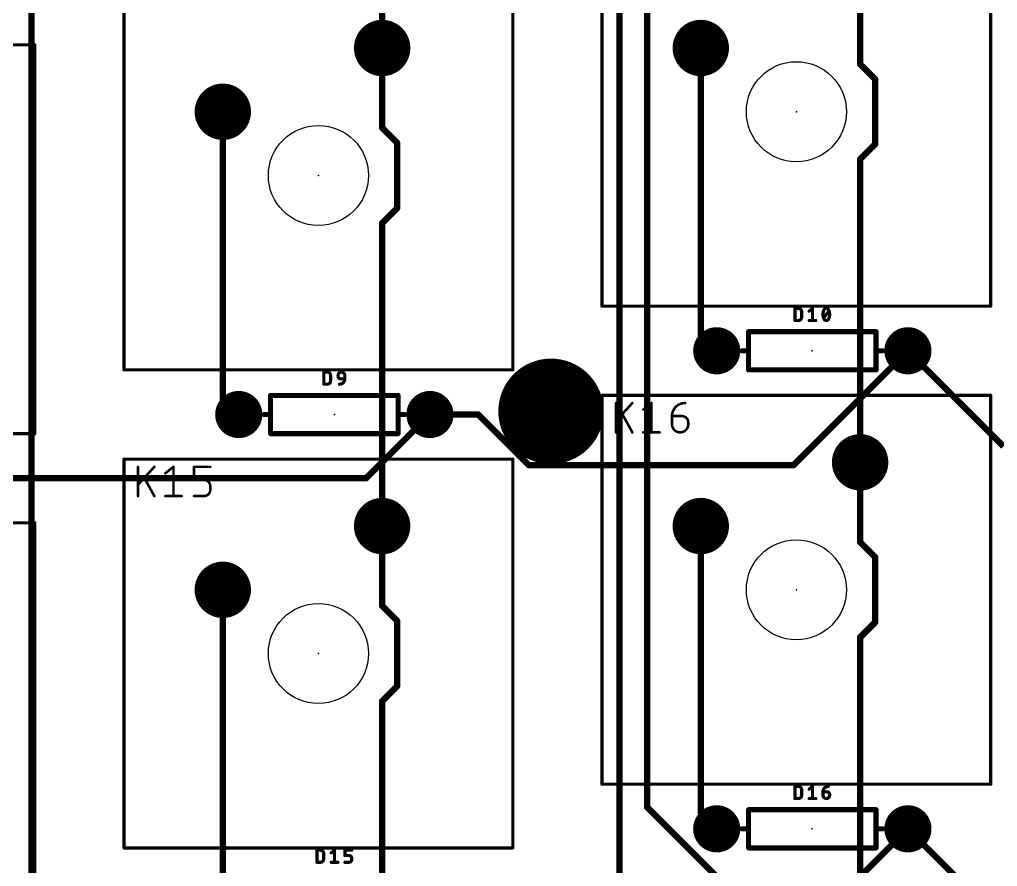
# Model space of a CAD drawing. Extents: x -145 to 0, y -20 to 96.
# Drawn here: x -81.13 to -42.15, y 32.79 to 66.54 of the extents above; entities that cross this region are included whole.
import ezdxf

# ---------------------------------------------------------------- set-up
doc = ezdxf.new("R2010")
doc.units = 0
for name, color, linetype in [('1', 12, 'CONTINUOUS'), ('16', 132, 'CONTINUOUS'), ('17', 110, 'CONTINUOUS'), ('20', 31, 'CONTINUOUS'), ('21', 41, 'CONTINUOUS'), ('23', 53, 'CONTINUOUS'), ('25', 253, 'CONTINUOUS'), ('39', 12, 'CONTINUOUS'), ('40', 132, 'CONTINUOUS'), ('41', 12, 'CONTINUOUS'), ('42', 132, 'CONTINUOUS'), ('51', 253, 'CONTINUOUS')]:
    doc.layers.add(name, color=color, linetype=linetype)

# ---------------------------------------------------------------- blocks, each defined once
blk = doc.blocks.new('ROUNDP')
at = {"const_width": 0.5}
blk.add_lwpolyline([(0, -0.25, 1), (0, 0.25, 1), (0, -0.25)], format="xyb", dxfattribs=at)

msp = doc.modelspace()

# ---------------------------------------------------------------- linework, layer by layer
at = {"layer": '1', "const_width": 0.254}
for points in [[(-80.645, 20.32), (-80.645, 90.17)], [(-56.1123, 85.9573), (-56.1123, 35.1485)], [(-57.2199, 83.8137), (-57.2199, 27.3836)], [(-66.675, 77.4788), (-66.675, 65.405)], [(-47.625, 67.945), (-47.625, 64.7613)], [(-66.675, 65.405), (-66.675, 62.2213)], [(-47.625, 64.7613), (-47.0281, 64.1643)], [(-47.0281, 64.1643), (-47.0281, 61.5657)], [(-66.675, 62.2213), (-66.0781, 61.6243)], [(-66.0781, 61.6243), (-66.0781, 59.0257)], [(-47.0281, 61.5657), (-47.625, 60.9688)], [(-47.625, 60.9688), (-47.625, 48.895)], [(-66.0781, 59.0257), (-66.675, 58.4288)], [(-66.675, 58.4288), (-66.675, 46.355)], [(-47.625, 48.895), (-47.625, 45.7112)], [(-66.675, 46.355), (-66.675, 43.1713)], [(-47.625, 45.7112), (-47.0281, 45.1144)], [(-47.0281, 45.1144), (-47.0281, 42.5157)], [(-66.675, 43.1713), (-66.0781, 42.5744)], [(-66.0781, 42.5744), (-66.0781, 39.9757)], [(-47.0281, 42.5157), (-47.625, 41.9188)], [(-47.625, 41.9188), (-47.625, 29.845)], [(-66.0781, 39.9757), (-66.675, 39.3788)], [(-66.675, 39.3788), (-66.675, 27.305)], [(-56.1123, 35.1485), (-47.0281, 26.0644)]]:
    msp.add_lwpolyline(points, dxfattribs=at)
at = {"layer": '1', "const_width": 0.127}
for points in [[(-66.6115, 65.405, 1), (-66.7385, 65.405)], [(-66.7385, 65.405, 1), (-66.6115, 65.405)], [(-47.5801, 64.8062, 1), (-47.6699, 64.7163)], [(-47.6885, 64.7613, 1), (-47.5615, 64.7613)], [(-46.9646, 64.1643, 1), (-47.0916, 64.1643)], [(-47.073, 64.1194, 1), (-46.9832, 64.2093)], [(-66.6301, 62.2662, 1), (-66.7199, 62.1763)], [(-66.7385, 62.2213, 1), (-66.6115, 62.2213)], [(-66.0146, 61.6243, 1), (-66.1416, 61.6243)], [(-66.123, 61.5794, 1), (-66.0332, 61.6693)], [(-47.0916, 61.5657, 1), (-46.9646, 61.5657)], [(-46.9832, 61.5207, 1), (-47.073, 61.6106)], [(-47.5615, 60.9688, 1), (-47.6885, 60.9688)], [(-47.6699, 61.0137, 1), (-47.5801, 60.9238)], [(-66.1416, 59.0257, 1), (-66.0146, 59.0257)], [(-66.0332, 58.9807, 1), (-66.123, 59.0706)], [(-66.6115, 58.4288, 1), (-66.7385, 58.4288)], [(-66.7199, 58.4737, 1), (-66.6301, 58.3838)], [(-47.5615, 48.895, 1), (-47.6885, 48.895)], [(-47.6885, 48.895, 1), (-47.5615, 48.895)], [(-66.6115, 46.355, 1), (-66.7385, 46.355)], [(-66.7385, 46.355, 1), (-66.6115, 46.355)], [(-47.5801, 45.7562, 1), (-47.6699, 45.6663)], [(-47.6885, 45.7112, 1), (-47.5615, 45.7112)], [(-46.9646, 45.1144, 1), (-47.0916, 45.1144)], [(-47.073, 45.0694, 1), (-46.9832, 45.1593)], [(-66.6301, 43.2162, 1), (-66.7199, 43.1263)], [(-66.7385, 43.1713, 1), (-66.6115, 43.1713)], [(-66.0146, 42.5744, 1), (-66.1416, 42.5744)], [(-66.123, 42.5294, 1), (-66.0332, 42.6193)], [(-47.0916, 42.5157, 1), (-46.9646, 42.5157)], [(-46.9832, 42.4707, 1), (-47.073, 42.5606)], [(-47.5615, 41.9188, 1), (-47.6885, 41.9188)], [(-47.6699, 41.9637, 1), (-47.5801, 41.8738)], [(-66.1416, 39.9757, 1), (-66.0146, 39.9757)], [(-66.0332, 39.9307, 1), (-66.123, 40.0206)], [(-66.6115, 39.3788, 1), (-66.7385, 39.3788)], [(-66.7199, 39.4237, 1), (-66.6301, 39.3338)], [(-56.0674, 35.1934, 1), (-56.1572, 35.1036)], [(-56.1758, 35.1485, 1), (-56.0488, 35.1485)]]:
    msp.add_lwpolyline(points, format="xyb", dxfattribs=at)
at = {"layer": '16', "const_width": 0.254}
for points in [[(-53.975, 65.405), (-53.975, 53.975)], [(-73.025, 62.865), (-73.025, 51.435)], [(-53.975, 53.975), (-53.34, 53.34)], [(-50.276, 48.784), (-45.72, 53.34)], [(-45.72, 53.34), (-41.91, 49.53)], [(-73.025, 51.435), (-72.39, 50.8)], [(-64.77, 50.8), (-67.31, 48.26)], [(-62.8477, 50.8), (-64.77, 50.8)], [(-60.8317, 48.784), (-62.8477, 50.8)], [(-60.8317, 48.784), (-50.276, 48.784)], [(-67.31, 48.26), (-83.82, 48.26)], [(-53.975, 46.355), (-53.975, 34.925)], [(-73.025, 43.815), (-73.025, 32.385)], [(-53.975, 34.925), (-53.34, 34.29)], [(-48.26, 31.75), (-45.72, 34.29)], [(-45.72, 34.29), (-41.91, 30.48)]]:
    msp.add_lwpolyline(points, dxfattribs=at)
at = {"layer": '16', "const_width": 0.127}
for points in [[(-53.9115, 65.405, 1), (-54.0385, 65.405)], [(-72.9615, 62.865, 1), (-73.0885, 62.865)], [(-53.9301, 54.0199, 1), (-54.0199, 53.9301)], [(-54.0385, 53.975, 1), (-53.9115, 53.975)], [(-53.3849, 53.2951, 1), (-53.2951, 53.3849)], [(-45.6751, 53.3849, 1), (-45.7649, 53.2951)], [(-45.6751, 53.2951, 1), (-45.7649, 53.3849)], [(-72.9801, 51.4799, 1), (-73.0699, 51.3901)], [(-73.0885, 51.435, 1), (-72.9615, 51.435)], [(-72.4349, 50.7551, 1), (-72.3451, 50.8449)], [(-64.77, 50.8635, 1), (-64.77, 50.7365)], [(-64.7251, 50.7551, 1), (-64.8149, 50.8449)], [(-62.8028, 50.8449, 1), (-62.8926, 50.7551)], [(-62.8477, 50.7365, 1), (-62.8477, 50.8635)], [(-60.8317, 48.8475, 1), (-60.8317, 48.7205)], [(-60.8766, 48.7391, 1), (-60.7868, 48.8289)], [(-50.3209, 48.8289, 1), (-50.2311, 48.7391)], [(-50.276, 48.7205, 1), (-50.276, 48.8475)], [(-67.3549, 48.3049, 1), (-67.2651, 48.2151)], [(-67.31, 48.1965, 1), (-67.31, 48.3235)], [(-53.9115, 46.355, 1), (-54.0385, 46.355)], [(-72.9615, 43.815, 1), (-73.0885, 43.815)], [(-53.9301, 34.9699, 1), (-54.0199, 34.8801)], [(-54.0385, 34.925, 1), (-53.9115, 34.925)], [(-53.3849, 34.2451, 1), (-53.2951, 34.3349)], [(-45.6751, 34.3349, 1), (-45.7649, 34.2451)], [(-45.6751, 34.2451, 1), (-45.7649, 34.3349)]]:
    msp.add_lwpolyline(points, format="xyb", dxfattribs=at)
at = {"layer": '20'}
for centre in [(-50.165, 62.865), (-69.215, 60.325), (-50.165, 43.815), (-69.215, 41.275)]:
    msp.add_circle(centre, 1.9939, dxfattribs=at)
at = {"layer": '21', "const_width": 0.2032}
for points in [[(-52.07, 54.102), (-46.99, 54.102)], [(-52.07, 53.34), (-52.07, 54.102)], [(-46.99, 54.102), (-46.99, 53.34)], [(-47.625, 53.975), (-47.625, 52.705)], [(-52.07, 53.34), (-52.324, 53.34)], [(-52.07, 52.578), (-52.07, 53.34)], [(-46.99, 53.34), (-46.99, 52.578)], [(-46.99, 53.34), (-46.736, 53.34)], [(-46.99, 52.578), (-52.07, 52.578)], [(-71.12, 51.562), (-66.04, 51.562)], [(-71.12, 50.8), (-71.12, 51.562)], [(-66.675, 51.435), (-66.675, 50.165)], [(-66.04, 51.562), (-66.04, 50.8)], [(-71.12, 50.8), (-71.374, 50.8)], [(-71.12, 50.038), (-71.12, 50.8)], [(-66.04, 50.8), (-66.04, 50.038)], [(-66.04, 50.8), (-65.786, 50.8)], [(-66.04, 50.038), (-71.12, 50.038)], [(-52.07, 35.052), (-46.99, 35.052)], [(-52.07, 34.29), (-52.07, 35.052)], [(-46.99, 35.052), (-46.99, 34.29)], [(-47.625, 34.925), (-47.625, 33.655)], [(-52.07, 34.29), (-52.324, 34.29)], [(-52.07, 33.528), (-52.07, 34.29)], [(-46.99, 34.29), (-46.99, 33.528)], [(-46.99, 34.29), (-46.736, 34.29)], [(-46.99, 33.528), (-52.07, 33.528)]]:
    msp.add_lwpolyline(points, dxfattribs=at)
at = {"layer": '21'}
for points, const_width in [([(-52.07, 54.1528, 1), (-52.07, 54.0512)], 0.1016), ([(-52.0192, 54.102, 1), (-52.1208, 54.102)], 0.1016), ([(-46.9392, 54.102, 1), (-47.0408, 54.102)], 0.1016), ([(-46.99, 54.0512, 1), (-46.99, 54.1528)], 0.1016), ([(-47.5742, 53.975, 1), (-47.6758, 53.975)], 0.1016), ([(-52.324, 53.3908, 1), (-52.324, 53.2892)], 0.1016), ([(-52.0192, 53.34, 1), (-52.1208, 53.34)], 0.1016), ([(-52.07, 53.2892, 1), (-52.07, 53.3908)], 0.1016), ([(-46.9392, 53.34, 1), (-47.0408, 53.34)], 0.1016), ([(-46.99, 53.3908, 1), (-46.99, 53.2892)], 0.1016), ([(-46.736, 53.2892, 1), (-46.736, 53.3908)], 0.1016), ([(-59.944, 48.927, 1), (-59.944, 52.927, 1), (-59.944, 48.927)], 0.2032), ([(-52.1208, 53.34, 1), (-52.0192, 53.34)], 0.1016), ([(-47.0408, 53.34, 1), (-46.9392, 53.34)], 0.1016), ([(-52.07, 52.6288, 1), (-52.07, 52.5272)], 0.1016), ([(-52.1208, 52.578, 1), (-52.0192, 52.578)], 0.1016), ([(-47.6758, 52.705, 1), (-47.5742, 52.705)], 0.1016), ([(-47.0408, 52.578, 1), (-46.9392, 52.578)], 0.1016), ([(-46.99, 52.5272, 1), (-46.99, 52.6288)], 0.1016), ([(-71.12, 51.6128, 1), (-71.12, 51.5112)], 0.1016), ([(-71.0692, 51.562, 1), (-71.1708, 51.562)], 0.1016), ([(-66.6242, 51.435, 1), (-66.7258, 51.435)], 0.1016), ([(-65.9892, 51.562, 1), (-66.0908, 51.562)], 0.1016), ([(-66.04, 51.5112, 1), (-66.04, 51.6128)], 0.1016), ([(-71.374, 50.8508, 1), (-71.374, 50.7492)], 0.1016), ([(-71.0692, 50.8, 1), (-71.1708, 50.8)], 0.1016), ([(-71.1708, 50.8, 1), (-71.0692, 50.8)], 0.1016), ([(-71.12, 50.7492, 1), (-71.12, 50.8508)], 0.1016), ([(-65.9892, 50.8, 1), (-66.0908, 50.8)], 0.1016), ([(-66.04, 50.8508, 1), (-66.04, 50.7492)], 0.1016), ([(-66.0908, 50.8, 1), (-65.9892, 50.8)], 0.1016), ([(-65.786, 50.7492, 1), (-65.786, 50.8508)], 0.1016), ([(-71.12, 50.0888, 1), (-71.12, 49.9872)], 0.1016), ([(-71.1708, 50.038, 1), (-71.0692, 50.038)], 0.1016), ([(-66.7258, 50.165, 1), (-66.6242, 50.165)], 0.1016), ([(-66.0908, 50.038, 1), (-65.9892, 50.038)], 0.1016), ([(-66.04, 49.9872, 1), (-66.04, 50.0888)], 0.1016), ([(-52.07, 35.1028, 1), (-52.07, 35.0012)], 0.1016), ([(-52.0192, 35.052, 1), (-52.1208, 35.052)], 0.1016), ([(-46.9392, 35.052, 1), (-47.0408, 35.052)], 0.1016), ([(-46.99, 35.0012, 1), (-46.99, 35.1028)], 0.1016), ([(-47.5742, 34.925, 1), (-47.6758, 34.925)], 0.1016), ([(-52.324, 34.3408, 1), (-52.324, 34.2392)], 0.1016), ([(-52.0192, 34.29, 1), (-52.1208, 34.29)], 0.1016), ([(-52.1208, 34.29, 1), (-52.0192, 34.29)], 0.1016), ([(-52.07, 34.2392, 1), (-52.07, 34.3408)], 0.1016), ([(-46.9392, 34.29, 1), (-47.0408, 34.29)], 0.1016), ([(-46.99, 34.3408, 1), (-46.99, 34.2392)], 0.1016), ([(-47.0408, 34.29, 1), (-46.9392, 34.29)], 0.1016), ([(-46.736, 34.2392, 1), (-46.736, 34.3408)], 0.1016), ([(-52.07, 33.5788, 1), (-52.07, 33.4772)], 0.1016), ([(-52.1208, 33.528, 1), (-52.0192, 33.528)], 0.1016), ([(-47.6758, 33.655, 1), (-47.5742, 33.655)], 0.1016), ([(-47.0408, 33.528, 1), (-46.9392, 33.528)], 0.1016), ([(-46.99, 33.4772, 1), (-46.99, 33.5788)], 0.1016)]:
    msp.add_lwpolyline(points, format="xyb", dxfattribs=dict(at, const_width=const_width))
at = {"layer": '23'}
for p in [(-50.165, 62.865), (-69.215, 60.325), (-49.53, 53.34), (-68.58, 50.8), (-59.944, 50.927), (-50.165, 43.815), (-69.215, 41.275), (-49.53, 34.29)]:
    msp.add_point(p, dxfattribs=at)
at = {"layer": '25'}
for points, const_width in [([(-50.1901, 55.0291, 1), (-50.2536, 55.0291)], 0.0635), ([(-50.2218, 55.0609, 1), (-50.2218, 54.9973)], 0.0635), ([(-50.0878, 55.0609, 1), (-50.0878, 54.9973)], 0.0635), ([(-49.9537, 54.895, 0.4142), (-50.0878, 55.0291)], 0.127), ([(-50.0878, 54.9973, 1), (-50.0878, 55.0609)], 0.0635), ([(-49.922, 54.895, 1), (-49.9855, 54.895)], 0.0635), ([(-49.6747, 54.9466, 1), (-49.6351, 54.8971)], 0.0635), ([(-49.4891, 55.0291, 1), (-49.5526, 55.0291)], 0.0635), ([(-49.501, 55.0043, 1), (-49.5407, 55.0539)], 0.0635), ([(-49.0661, 54.9621, 0.1139), (-49.1063, 54.7878)], 0.127), ([(-48.9722, 55.0291, 0.3205), (-49.0661, 54.9621)], 0.127), ([(-49.0961, 54.9724, 1), (-49.036, 54.9518)], 0.0635), ([(-49.0375, 54.9482, 1), (-49.0946, 54.976)], 0.0635), ([(-48.8784, 54.9621, 0.3205), (-48.9722, 55.0291)], 0.127), ([(-48.9722, 55.0608, 1), (-48.9722, 54.9974)], 0.0635), ([(-48.9722, 54.9974, 1), (-48.9722, 55.0608)], 0.0635), ([(-48.8382, 54.7878, 0.1139), (-48.8784, 54.9621)], 0.127), ([(-48.8498, 54.976, 1), (-48.9069, 54.9482)], 0.0635), ([(-48.9084, 54.9518, 1), (-48.8483, 54.9724)], 0.0635), ([(-48.8402, 54.902, 1), (-48.8898, 54.9417)], 0.0635), ([(-50.2218, 54.5783, 1), (-50.2218, 54.5147)], 0.0635), ([(-50.2536, 54.5465, 1), (-50.1901, 54.5465)], 0.0635), ([(-50.0878, 54.5465, 0.4142), (-49.9537, 54.6806)], 0.127), ([(-50.0878, 54.5782, 1), (-50.0878, 54.5147)], 0.0635), ([(-50.0878, 54.5147, 1), (-50.0878, 54.5783)], 0.0635), ([(-49.9855, 54.895, 1), (-49.922, 54.895)], 0.0635), ([(-49.922, 54.6806, 1), (-49.9855, 54.6806)], 0.0635), ([(-49.9855, 54.6806, 1), (-49.922, 54.6806)], 0.0635), ([(-49.6549, 54.5783, 1), (-49.6549, 54.5147)], 0.0635), ([(-49.5526, 54.5465, 1), (-49.4891, 54.5465)], 0.0635), ([(-49.3868, 54.5147, 1), (-49.3868, 54.5783)], 0.0635), ([(-49.1063, 54.7878, 0.1139), (-49.0661, 54.6135)], 0.127), ([(-49.0745, 54.7878, 1), (-49.138, 54.7878)], 0.0635), ([(-49.138, 54.7878, 1), (-49.0745, 54.7878)], 0.0635), ([(-49.1043, 54.6736, 1), (-49.0547, 54.6339)], 0.0635), ([(-49.0661, 54.6135, 0.3205), (-48.9722, 54.5465)], 0.127), ([(-49.036, 54.6238, 1), (-49.0961, 54.6032)], 0.0635), ([(-49.0946, 54.5996, 1), (-49.0375, 54.6274)], 0.0635), ([(-48.9722, 54.5465, 0.3204), (-48.8784, 54.6135)], 0.127), ([(-48.9722, 54.5782, 1), (-48.9722, 54.5148)], 0.0635), ([(-48.9722, 54.5148, 1), (-48.9722, 54.5782)], 0.0635), ([(-48.8784, 54.6135, 0.1139), (-48.8382, 54.7878)], 0.127), ([(-48.9069, 54.6274, 1), (-48.8498, 54.5996)], 0.0635), ([(-48.8483, 54.6032, 1), (-48.9084, 54.6238)], 0.0635), ([(-48.8064, 54.7878, 1), (-48.8699, 54.7878)], 0.0635), ([(-48.8699, 54.7878, 1), (-48.8064, 54.7878)], 0.0635), ([(-68.9658, 52.4891, 1), (-69.0293, 52.4891)], 0.0635), ([(-68.9975, 52.5209, 1), (-68.9975, 52.4573)], 0.0635), ([(-68.8635, 52.5209, 1), (-68.8635, 52.4573)], 0.0635), ([(-68.7294, 52.355, 0.4142), (-68.8635, 52.4891)], 0.127), ([(-68.8635, 52.4573, 1), (-68.8635, 52.5209)], 0.0635), ([(-68.6977, 52.355, 1), (-68.7612, 52.355)], 0.0635), ([(-68.7612, 52.355, 1), (-68.6977, 52.355)], 0.0635), ([(-68.1625, 52.355, 1), (-68.4306, 52.355)], 0.127), ([(-68.3988, 52.355, 1), (-68.4623, 52.355)], 0.0635), ([(-68.4306, 52.3282, 0.4142), (-68.3233, 52.221)], 0.127), ([(-68.3988, 52.3282, 1), (-68.4623, 52.3282)], 0.0635), ([(-68.4623, 52.355, 1), (-68.3988, 52.355)], 0.0635), ([(-68.4623, 52.3282, 1), (-68.3988, 52.3282)], 0.0635), ([(-68.377, 52.0065, 0.4142), (-68.1625, 52.221)], 0.127), ([(-68.3233, 52.2527, 1), (-68.3233, 52.1892)], 0.0635), ([(-68.3233, 52.1892, 1), (-68.3233, 52.2527)], 0.0635), ([(-68.1307, 52.355, 1), (-68.1942, 52.355)], 0.0635), ([(-68.1942, 52.355, 1), (-68.1307, 52.355)], 0.0635), ([(-68.1307, 52.221, 1), (-68.1942, 52.221)], 0.0635), ([(-68.1942, 52.221, 1), (-68.1307, 52.221)], 0.0635), ([(-68.1625, 52.1892, 1), (-68.1625, 52.2527)], 0.0635), ([(-69.0293, 52.0065, 1), (-68.9658, 52.0065)], 0.0635), ([(-68.9975, 52.0383, 1), (-68.9975, 51.9748)], 0.0635), ([(-68.8635, 52.0065, 0.4142), (-68.7294, 52.1406)], 0.127), ([(-68.8635, 52.0382, 1), (-68.8635, 51.9747)], 0.0635), ([(-68.8635, 51.9748, 1), (-68.8635, 52.0383)], 0.0635), ([(-68.6977, 52.1406, 1), (-68.7612, 52.1406)], 0.0635), ([(-68.7612, 52.1406, 1), (-68.6977, 52.1406)], 0.0635), ([(-68.377, 52.0383, 1), (-68.377, 51.9748)], 0.0635), ([(-57.3278, 51.2572, 1), (-57.3786, 51.2572)], 0.0508), ([(-56.6853, 51.2401, 1), (-56.7229, 51.2743)], 0.0508), ([(-55.9153, 51.2572, 1), (-55.9661, 51.2572)], 0.0508), ([(-55.9248, 51.2374, 1), (-55.9566, 51.277)], 0.0508), ([(-54.603, 51.2572, 0.4142), (-55.1222, 50.7379)], 0.1016), ([(-54.603, 51.2318, 1), (-54.603, 51.2826)], 0.0508), ([(-57.0713, 50.815, 1), (-57.1159, 50.7907)], 0.0508), ([(-56.2811, 51.0174, 1), (-56.2494, 50.9777)], 0.0508), ([(-55.1222, 50.7633, 1), (-55.1222, 50.7125)], 0.0508), ([(-55.0968, 50.7379, 1), (-55.1476, 50.7379)], 0.0508), ([(-55.1476, 50.7379, 1), (-55.0968, 50.7379)], 0.0508), ([(-54.4731, 50.4783, 0.4142), (-54.7328, 50.7379)], 0.1016), ([(-54.7328, 50.7633, 1), (-54.7328, 50.7125)], 0.0508), ([(-54.7328, 50.7125, 1), (-54.7328, 50.7633)], 0.0508), ([(-57.372, 50.5603, 1), (-57.3344, 50.5261)], 0.0508), ([(-55.1222, 50.4134, 1), (-54.4731, 50.4134)], 0.1016), ([(-55.0968, 50.4134, 1), (-55.1476, 50.4134)], 0.0508), ([(-55.1476, 50.4134, 1), (-55.0968, 50.4134)], 0.0508), ([(-54.4477, 50.4783, 1), (-54.4985, 50.4783)], 0.0508), ([(-54.4985, 50.4783, 1), (-54.4477, 50.4783)], 0.0508), ([(-54.4477, 50.4134, 1), (-54.4985, 50.4134)], 0.0508), ([(-54.4985, 50.4134, 1), (-54.4477, 50.4134)], 0.0508), ([(-57.3786, 50.0888, 1), (-57.3278, 50.0888)], 0.0508), ([(-56.7264, 50.0766, 1), (-56.6818, 50.101)], 0.0508), ([(-56.2652, 50.1142, 1), (-56.2652, 50.0634)], 0.0508), ([(-55.9661, 50.0888, 1), (-55.9153, 50.0888)], 0.0508), ([(-55.6161, 50.0634, 1), (-55.6161, 50.1142)], 0.0508), ([(-76.3778, 48.7172, 1), (-76.4286, 48.7172)], 0.0508), ([(-75.7353, 48.7001, 1), (-75.7729, 48.7343)], 0.0508), ([(-74.9653, 48.7172, 1), (-75.0161, 48.7172)], 0.0508), ([(-74.9748, 48.6974, 1), (-75.0066, 48.737)], 0.0508), ([(-74.1468, 48.7172, 1), (-74.1976, 48.7172)], 0.0508), ([(-74.1722, 48.7426, 1), (-74.1722, 48.6918)], 0.0508), ([(-73.5231, 48.6918, 1), (-73.5231, 48.7426)], 0.0508), ([(-75.3311, 48.4774, 1), (-75.2994, 48.4377)], 0.0508), ([(-76.422, 48.0203, 1), (-76.3844, 47.9861)], 0.0508), ([(-76.1213, 48.275, 1), (-76.1659, 48.2507)], 0.0508), ([(-74.1722, 48.2233, 1), (-74.1722, 48.1725)], 0.0508), ([(-74.1976, 48.1979, 1), (-74.1468, 48.1979)], 0.0508), ([(-73.5231, 47.9383, 0.4142), (-73.7828, 48.1979)], 0.1016), ([(-73.7828, 48.2233, 1), (-73.7828, 48.1725)], 0.0508), ([(-73.7828, 48.1725, 1), (-73.7828, 48.2233)], 0.0508), ([(-73.4977, 47.9383, 1), (-73.5485, 47.9383)], 0.0508), ([(-73.5485, 47.9383, 1), (-73.4977, 47.9383)], 0.0508), ([(-76.4286, 47.5488, 1), (-76.3778, 47.5488)], 0.0508), ([(-75.7764, 47.5366, 1), (-75.7318, 47.561)], 0.0508), ([(-75.3152, 47.5742, 1), (-75.3152, 47.5234)], 0.0508), ([(-75.0161, 47.5488, 1), (-74.9653, 47.5488)], 0.0508), ([(-74.6661, 47.5234, 1), (-74.6661, 47.5742)], 0.0508), ([(-74.1722, 47.5742, 1), (-74.1722, 47.5234)], 0.0508), ([(-73.7828, 47.5488, 0.4142), (-73.5231, 47.8084)], 0.1016), ([(-73.7828, 47.5742, 1), (-73.7828, 47.5234)], 0.0508), ([(-73.7828, 47.5234, 1), (-73.7828, 47.5742)], 0.0508), ([(-73.4977, 47.8084, 1), (-73.5485, 47.8084)], 0.0508), ([(-73.5485, 47.8084, 1), (-73.4977, 47.8084)], 0.0508), ([(-50.1901, 35.9791, 1), (-50.2536, 35.9791)], 0.0635), ([(-50.2218, 36.0109, 1), (-50.2218, 35.9474)], 0.0635), ([(-50.0878, 36.0109, 1), (-50.0878, 35.9474)], 0.0635), ([(-49.9537, 35.845, 0.4142), (-50.0878, 35.9791)], 0.127), ([(-50.0878, 35.9474, 1), (-50.0878, 36.0109)], 0.0635), ([(-49.922, 35.845, 1), (-49.9855, 35.845)], 0.0635), ([(-49.9855, 35.845, 1), (-49.922, 35.845)], 0.0635), ([(-49.6747, 35.8966, 1), (-49.6351, 35.8471)], 0.0635), ([(-49.4891, 35.9791, 1), (-49.5526, 35.9791)], 0.0635), ([(-49.501, 35.9543, 1), (-49.5407, 36.0039)], 0.0635), ([(-48.8918, 35.9791, 0.4142), (-49.1063, 35.7646)], 0.127), ([(-48.8918, 35.9473, 1), (-48.8918, 36.0108)], 0.0635), ([(-50.2536, 35.4965, 1), (-50.1901, 35.4965)], 0.0635), ([(-50.2218, 35.5283, 1), (-50.2218, 35.4648)], 0.0635), ([(-50.0878, 35.4965, 0.4142), (-49.9537, 35.6306)], 0.127), ([(-50.0878, 35.5282, 1), (-50.0878, 35.4647)], 0.0635), ([(-50.0878, 35.4648, 1), (-50.0878, 35.5283)], 0.0635), ([(-49.922, 35.6306, 1), (-49.9855, 35.6306)], 0.0635), ([(-49.9855, 35.6306, 1), (-49.922, 35.6306)], 0.0635), ([(-49.6549, 35.5283, 1), (-49.6549, 35.4648)], 0.0635), ([(-49.5526, 35.4965, 1), (-49.4891, 35.4965)], 0.0635), ([(-49.3868, 35.4648, 1), (-49.3868, 35.5283)], 0.0635), ([(-49.1063, 35.7964, 1), (-49.1063, 35.7329)], 0.0635), ([(-49.0745, 35.7646, 1), (-49.138, 35.7646)], 0.0635), ([(-49.138, 35.7646, 1), (-49.0745, 35.7646)], 0.0635), ([(-49.1063, 35.6306, 1), (-48.8382, 35.6306)], 0.127), ([(-49.0745, 35.6306, 1), (-49.138, 35.6306)], 0.0635), ([(-49.138, 35.6306, 1), (-49.0745, 35.6306)], 0.0635), ([(-48.9454, 35.7964, 1), (-48.9454, 35.7329)], 0.0635), ([(-48.8382, 35.6574, 0.4142), (-48.9454, 35.7646)], 0.127), ([(-48.9454, 35.7329, 1), (-48.9454, 35.7964)], 0.0635), ([(-48.8064, 35.6574, 1), (-48.8699, 35.6574)], 0.0635), ([(-48.8064, 35.6306, 1), (-48.8699, 35.6306)], 0.0635), ([(-48.8699, 35.6574, 1), (-48.8064, 35.6574)], 0.0635), ([(-48.8699, 35.6306, 1), (-48.8064, 35.6306)], 0.0635), ([(-69.2401, 33.4391, 1), (-69.3036, 33.4391)], 0.0635), ([(-69.2718, 33.4709, 1), (-69.2718, 33.4074)], 0.0635), ([(-69.1378, 33.4709, 1), (-69.1378, 33.4074)], 0.0635), ([(-69.0037, 33.305, 0.4142), (-69.1378, 33.4391)], 0.127), ([(-69.1378, 32.9565, 0.4142), (-69.0037, 33.0906)], 0.127), ([(-69.1378, 33.4074, 1), (-69.1378, 33.4709)], 0.0635), ([(-68.972, 33.305, 1), (-69.0355, 33.305)], 0.0635), ([(-69.0355, 33.305, 1), (-68.972, 33.305)], 0.0635), ([(-68.972, 33.0906, 1), (-69.0355, 33.0906)], 0.0635), ([(-68.7247, 33.3566, 1), (-68.6851, 33.3071)], 0.0635), ([(-68.5391, 33.4391, 1), (-68.6026, 33.4391)], 0.0635), ([(-68.551, 33.4143, 1), (-68.5907, 33.4639)], 0.0635), ([(-68.1563, 33.4709, 1), (-68.1563, 33.4074)], 0.0635), ([(-68.1245, 33.4391, 1), (-68.188, 33.4391)], 0.0635), ([(-68.1563, 33.2564, 1), (-68.1563, 33.1929)], 0.0635), ([(-68.188, 33.2246, 1), (-68.1245, 33.2246)], 0.0635), ([(-67.9954, 33.2564, 1), (-67.9954, 33.1929)], 0.0635), ([(-67.8882, 33.1174, 0.4142), (-67.9954, 33.2246)], 0.127), ([(-67.9954, 33.1929, 1), (-67.9954, 33.2564)], 0.0635), ([(-67.8564, 33.1174, 1), (-67.9199, 33.1174)], 0.0635), ([(-67.9199, 33.1174, 1), (-67.8564, 33.1174)], 0.0635), ([(-67.8882, 33.4074, 1), (-67.8882, 33.4709)], 0.0635), ([(-69.2718, 32.9883, 1), (-69.2718, 32.9247)], 0.0635), ([(-69.3036, 32.9565, 1), (-69.2401, 32.9565)], 0.0635), ([(-69.1378, 32.9882, 1), (-69.1378, 32.9247)], 0.0635), ([(-69.1378, 32.9247, 1), (-69.1378, 32.9883)], 0.0635), ([(-69.0355, 33.0906, 1), (-68.972, 33.0906)], 0.0635), ([(-68.7049, 32.9883, 1), (-68.7049, 32.9247)], 0.0635), ([(-68.6026, 32.9565, 1), (-68.5391, 32.9565)], 0.0635), ([(-68.4368, 32.9247, 1), (-68.4368, 32.9883)], 0.0635), ([(-68.1563, 32.9883, 1), (-68.1563, 32.9247)], 0.0635), ([(-67.9954, 32.9883, 1), (-67.9954, 32.9247)], 0.0635), ([(-67.9954, 32.9565, 0.4142), (-67.8882, 33.0637)], 0.127), ([(-67.9954, 32.9247, 1), (-67.9954, 32.9883)], 0.0635), ([(-67.8564, 33.0637, 1), (-67.9199, 33.0637)], 0.0635), ([(-67.9199, 33.0637, 1), (-67.8564, 33.0637)], 0.0635)]:
    msp.add_lwpolyline(points, format="xyb", dxfattribs=dict(at, const_width=const_width))
for points, const_width in [([(-50.2218, 54.5465), (-50.2218, 55.0291)], 0.127), ([(-50.2218, 55.0291), (-50.0878, 55.0291)], 0.127), ([(-49.9537, 54.895), (-49.9537, 54.6806)], 0.127), ([(-49.6549, 54.9219), (-49.5209, 55.0291)], 0.127), ([(-49.5209, 55.0291), (-49.5209, 54.5465)], 0.127), ([(-49.0795, 54.6537), (-48.865, 54.9219)], 0.127), ([(-50.0878, 54.5465), (-50.2218, 54.5465)], 0.127), ([(-49.6549, 54.5465), (-49.3868, 54.5465)], 0.127), ([(-68.9975, 52.0065), (-68.9975, 52.4891)], 0.127), ([(-68.9975, 52.4891), (-68.8635, 52.4891)], 0.127), ([(-68.7294, 52.355), (-68.7294, 52.1406)], 0.127), ([(-68.4306, 52.3282), (-68.4306, 52.355)], 0.127), ([(-68.1625, 52.221), (-68.3233, 52.221)], 0.127), ([(-68.1625, 52.355), (-68.1625, 52.221)], 0.127), ([(-68.8635, 52.0065), (-68.9975, 52.0065)], 0.127), ([(-57.3532, 50.0888), (-57.3532, 51.2572)], 0.1016), ([(-56.7041, 51.2572), (-57.3532, 50.5432)], 0.1016), ([(-56.2652, 50.9976), (-55.9407, 51.2572)], 0.1016), ([(-55.9407, 51.2572), (-55.9407, 50.0888)], 0.1016), ([(-56.7041, 50.0888), (-57.0936, 50.8028)], 0.1016), ([(-55.1222, 50.7379), (-54.7328, 50.7379)], 0.1016), ([(-55.1222, 50.4134), (-55.1222, 50.7379)], 0.1016), ([(-54.4731, 50.4783), (-54.4731, 50.4134)], 0.1016), ([(-56.2652, 50.0888), (-55.6161, 50.0888)], 0.1016), ([(-76.4032, 47.5488), (-76.4032, 48.7172)], 0.1016), ([(-75.7541, 48.7172), (-76.4032, 48.0032)], 0.1016), ([(-75.3152, 48.4576), (-74.9907, 48.7172)], 0.1016), ([(-74.9907, 48.7172), (-74.9907, 47.5488)], 0.1016), ([(-74.1722, 48.1979), (-74.1722, 48.7172)], 0.1016), ([(-74.1722, 48.7172), (-73.5231, 48.7172)], 0.1016), ([(-75.7541, 47.5488), (-76.1436, 48.2628)], 0.1016), ([(-73.7828, 48.1979), (-74.1722, 48.1979)], 0.1016), ([(-73.5231, 47.8084), (-73.5231, 47.9383)], 0.1016), ([(-75.3152, 47.5488), (-74.6661, 47.5488)], 0.1016), ([(-74.1722, 47.5488), (-73.7828, 47.5488)], 0.1016), ([(-50.2218, 35.4965), (-50.2218, 35.9791)], 0.127), ([(-50.2218, 35.9791), (-50.0878, 35.9791)], 0.127), ([(-49.9537, 35.845), (-49.9537, 35.6306)], 0.127), ([(-49.6549, 35.8719), (-49.5209, 35.9791)], 0.127), ([(-49.5209, 35.9791), (-49.5209, 35.4965)], 0.127), ([(-50.0878, 35.4965), (-50.2218, 35.4965)], 0.127), ([(-49.6549, 35.4965), (-49.3868, 35.4965)], 0.127), ([(-49.1063, 35.7646), (-48.9454, 35.7646)], 0.127), ([(-49.1063, 35.6306), (-49.1063, 35.7646)], 0.127), ([(-48.8382, 35.6574), (-48.8382, 35.6306)], 0.127), ([(-69.2718, 32.9565), (-69.2718, 33.4391)], 0.127), ([(-69.2718, 33.4391), (-69.1378, 33.4391)], 0.127), ([(-69.0037, 33.305), (-69.0037, 33.0906)], 0.127), ([(-68.7049, 33.3319), (-68.5709, 33.4391)], 0.127), ([(-68.5709, 33.4391), (-68.5709, 32.9565)], 0.127), ([(-68.1563, 33.2246), (-68.1563, 33.4391)], 0.127), ([(-68.1563, 33.4391), (-67.8882, 33.4391)], 0.127), ([(-67.9954, 33.2246), (-68.1563, 33.2246)], 0.127), ([(-67.8882, 33.0637), (-67.8882, 33.1174)], 0.127), ([(-69.1378, 32.9565), (-69.2718, 32.9565)], 0.127), ([(-68.7049, 32.9565), (-68.4368, 32.9565)], 0.127), ([(-68.1563, 32.9565), (-67.9954, 32.9565)], 0.127)]:
    msp.add_lwpolyline(points, dxfattribs=dict(at, const_width=const_width))
at = {"layer": '39', "const_width": 2.032}
msp.add_lwpolyline([(-59.944, 49.927, 1), (-59.944, 51.927, 1), (-59.944, 49.927)], format="xyb", dxfattribs=at)
at = {"layer": '40', "const_width": 2.032}
msp.add_lwpolyline([(-59.944, 49.927, 1), (-59.944, 51.927, 1), (-59.944, 49.927)], format="xyb", dxfattribs=at)
at = {"layer": '41', "const_width": 2.032}
msp.add_lwpolyline([(-59.944, 49.927, 1), (-59.944, 51.927, 1), (-59.944, 49.927)], format="xyb", dxfattribs=at)
at = {"layer": '42', "const_width": 2.032}
msp.add_lwpolyline([(-59.944, 49.927, 1), (-59.944, 51.927, 1), (-59.944, 49.927)], format="xyb", dxfattribs=at)
at = {"layer": '51', "const_width": 0.127}
for points in [[(-57.912, 55.118), (-57.912, 70.612)], [(-42.418, 70.612), (-42.418, 55.118)], [(-76.962, 52.578), (-76.962, 68.072)], [(-61.468, 68.072), (-61.468, 52.578)], [(-96.012, 65.532), (-80.518, 65.532)], [(-80.518, 65.532), (-80.518, 50.038)], [(-42.418, 55.118), (-57.912, 55.118)], [(-61.468, 52.578), (-76.962, 52.578)], [(-57.912, 36.068), (-57.912, 51.562)], [(-57.912, 51.562), (-42.418, 51.562)], [(-42.418, 51.562), (-42.418, 36.068)], [(-80.518, 50.038), (-96.012, 50.038)], [(-76.962, 33.528), (-76.962, 49.022)], [(-76.962, 49.022), (-61.468, 49.022)], [(-61.468, 49.022), (-61.468, 33.528)], [(-96.012, 46.482), (-80.518, 46.482)], [(-80.518, 46.482), (-80.518, 30.988)], [(-42.418, 36.068), (-57.912, 36.068)], [(-61.468, 33.528), (-76.962, 33.528)]]:
    msp.add_lwpolyline(points, dxfattribs=at)
at = {"layer": '51', "const_width": 0.0635}
for points in [[(-80.4862, 65.532, 1), (-80.5498, 65.532)], [(-80.518, 65.5002, 1), (-80.518, 65.5637)], [(-57.9438, 55.118, 1), (-57.8803, 55.118)], [(-57.912, 55.1498, 1), (-57.912, 55.0862)], [(-42.4498, 55.118, 1), (-42.3862, 55.118)], [(-42.418, 55.0862, 1), (-42.418, 55.1498)], [(-76.962, 52.6098, 1), (-76.962, 52.5463)], [(-61.468, 52.5463, 1), (-61.468, 52.6098)], [(-76.9938, 52.578, 1), (-76.9303, 52.578)], [(-61.4998, 52.578, 1), (-61.4363, 52.578)], [(-57.8803, 51.562, 1), (-57.9438, 51.562)], [(-57.912, 51.5938, 1), (-57.912, 51.5303)], [(-42.3862, 51.562, 1), (-42.4498, 51.562)], [(-42.418, 51.5303, 1), (-42.418, 51.5938)], [(-80.5498, 50.038, 1), (-80.4862, 50.038)], [(-80.518, 50.0063, 1), (-80.518, 50.0698)], [(-76.962, 49.0538, 1), (-76.962, 48.9903)], [(-76.9303, 49.022, 1), (-76.9938, 49.022)], [(-61.4363, 49.022, 1), (-61.4998, 49.022)], [(-61.468, 48.9903, 1), (-61.468, 49.0538)], [(-80.4862, 46.482, 1), (-80.5498, 46.482)], [(-80.518, 46.4502, 1), (-80.518, 46.5138)], [(-57.9438, 36.068, 1), (-57.8803, 36.068)], [(-57.912, 36.0998, 1), (-57.912, 36.0363)], [(-42.4498, 36.068, 1), (-42.3862, 36.068)], [(-42.418, 36.0363, 1), (-42.418, 36.0998)], [(-76.962, 33.5598, 1), (-76.962, 33.4962)], [(-76.9938, 33.528, 1), (-76.9303, 33.528)], [(-61.4998, 33.528, 1), (-61.4363, 33.528)], [(-61.468, 33.4962, 1), (-61.468, 33.5598)]]:
    msp.add_lwpolyline(points, format="xyb", dxfattribs=at)

# ---------------------------------------------------------------- block references
at = {"layer": '17'}
for p, xscale, yscale in [((-66.675, 65.405), 2.2479, 2.2479), ((-66.675, 65.405), 2.2479, 2.2479), ((-53.975, 65.405), 2.2479, 2.2479), ((-53.975, 65.405), 2.2479, 2.2479), ((-73.025, 62.865), 2.2479, 2.2479), ((-73.025, 62.865), 2.2479, 2.2479), ((-53.34, 53.34), 1.8796, 1.8796), ((-53.34, 53.34), 1.8796, 1.8796), ((-45.72, 53.34), 1.8796, 1.8796), ((-45.72, 53.34), 1.8796, 1.8796), ((-59.944, 50.927), 3.516, 3.516), ((-59.944, 50.927), 3.516, 3.516), ((-72.39, 50.8), 1.8796, 1.8796), ((-72.39, 50.8), 1.8796, 1.8796), ((-64.77, 50.8), 1.8796, 1.8796), ((-64.77, 50.8), 1.8796, 1.8796), ((-47.625, 48.895), 2.2479, 2.2479), ((-47.625, 48.895), 2.2479, 2.2479), ((-66.675, 46.355), 2.2479, 2.2479), ((-66.675, 46.355), 2.2479, 2.2479), ((-53.975, 46.355), 2.2479, 2.2479), ((-53.975, 46.355), 2.2479, 2.2479), ((-73.025, 43.815), 2.2479, 2.2479), ((-73.025, 43.815), 2.2479, 2.2479), ((-53.34, 34.29), 1.8796, 1.8796), ((-53.34, 34.29), 1.8796, 1.8796), ((-45.72, 34.29), 1.8796, 1.8796), ((-45.72, 34.29), 1.8796, 1.8796)]:
    msp.add_blockref('ROUNDP', p, dxfattribs=dict(at, xscale=xscale, yscale=yscale))

doc.saveas('drawing.dxf')
